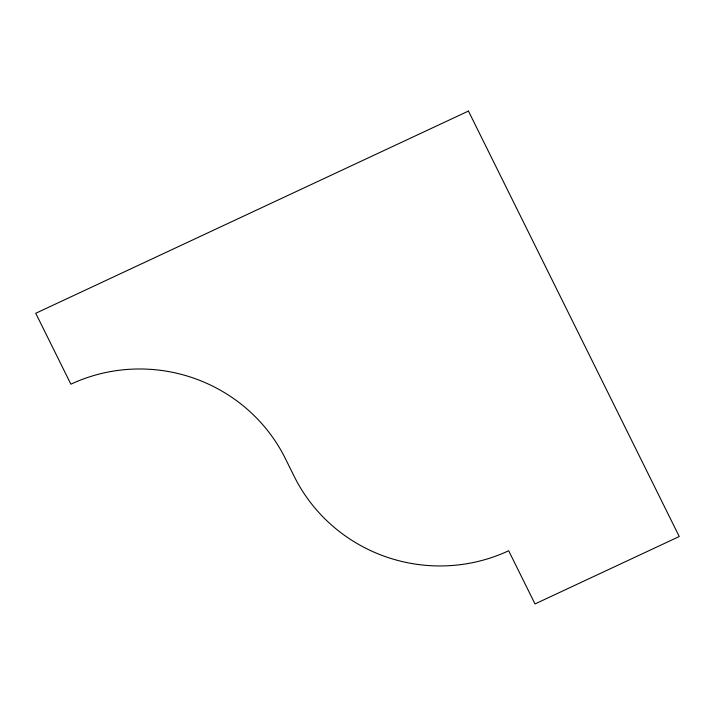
<?xml version="1.0" encoding="UTF-8"?>
<svg xmlns="http://www.w3.org/2000/svg" width="715" height="715" viewBox="0 0 715 715"><rect width="100%" height="100%" fill="white"/><g stroke="black" fill="none" stroke-linecap="round" stroke-linejoin="round"><path stroke-width="1.07" d="M468.45 111.066L35.75 313.277L70.883 384.187A160.598 156.853 12.1 0 1 285.383 458.601L294.169 476.333A160.598 156.853 12.1 0 0 508.669 550.747L535.017 603.934L679.25 536.527L468.45 111.066"/></g></svg>
